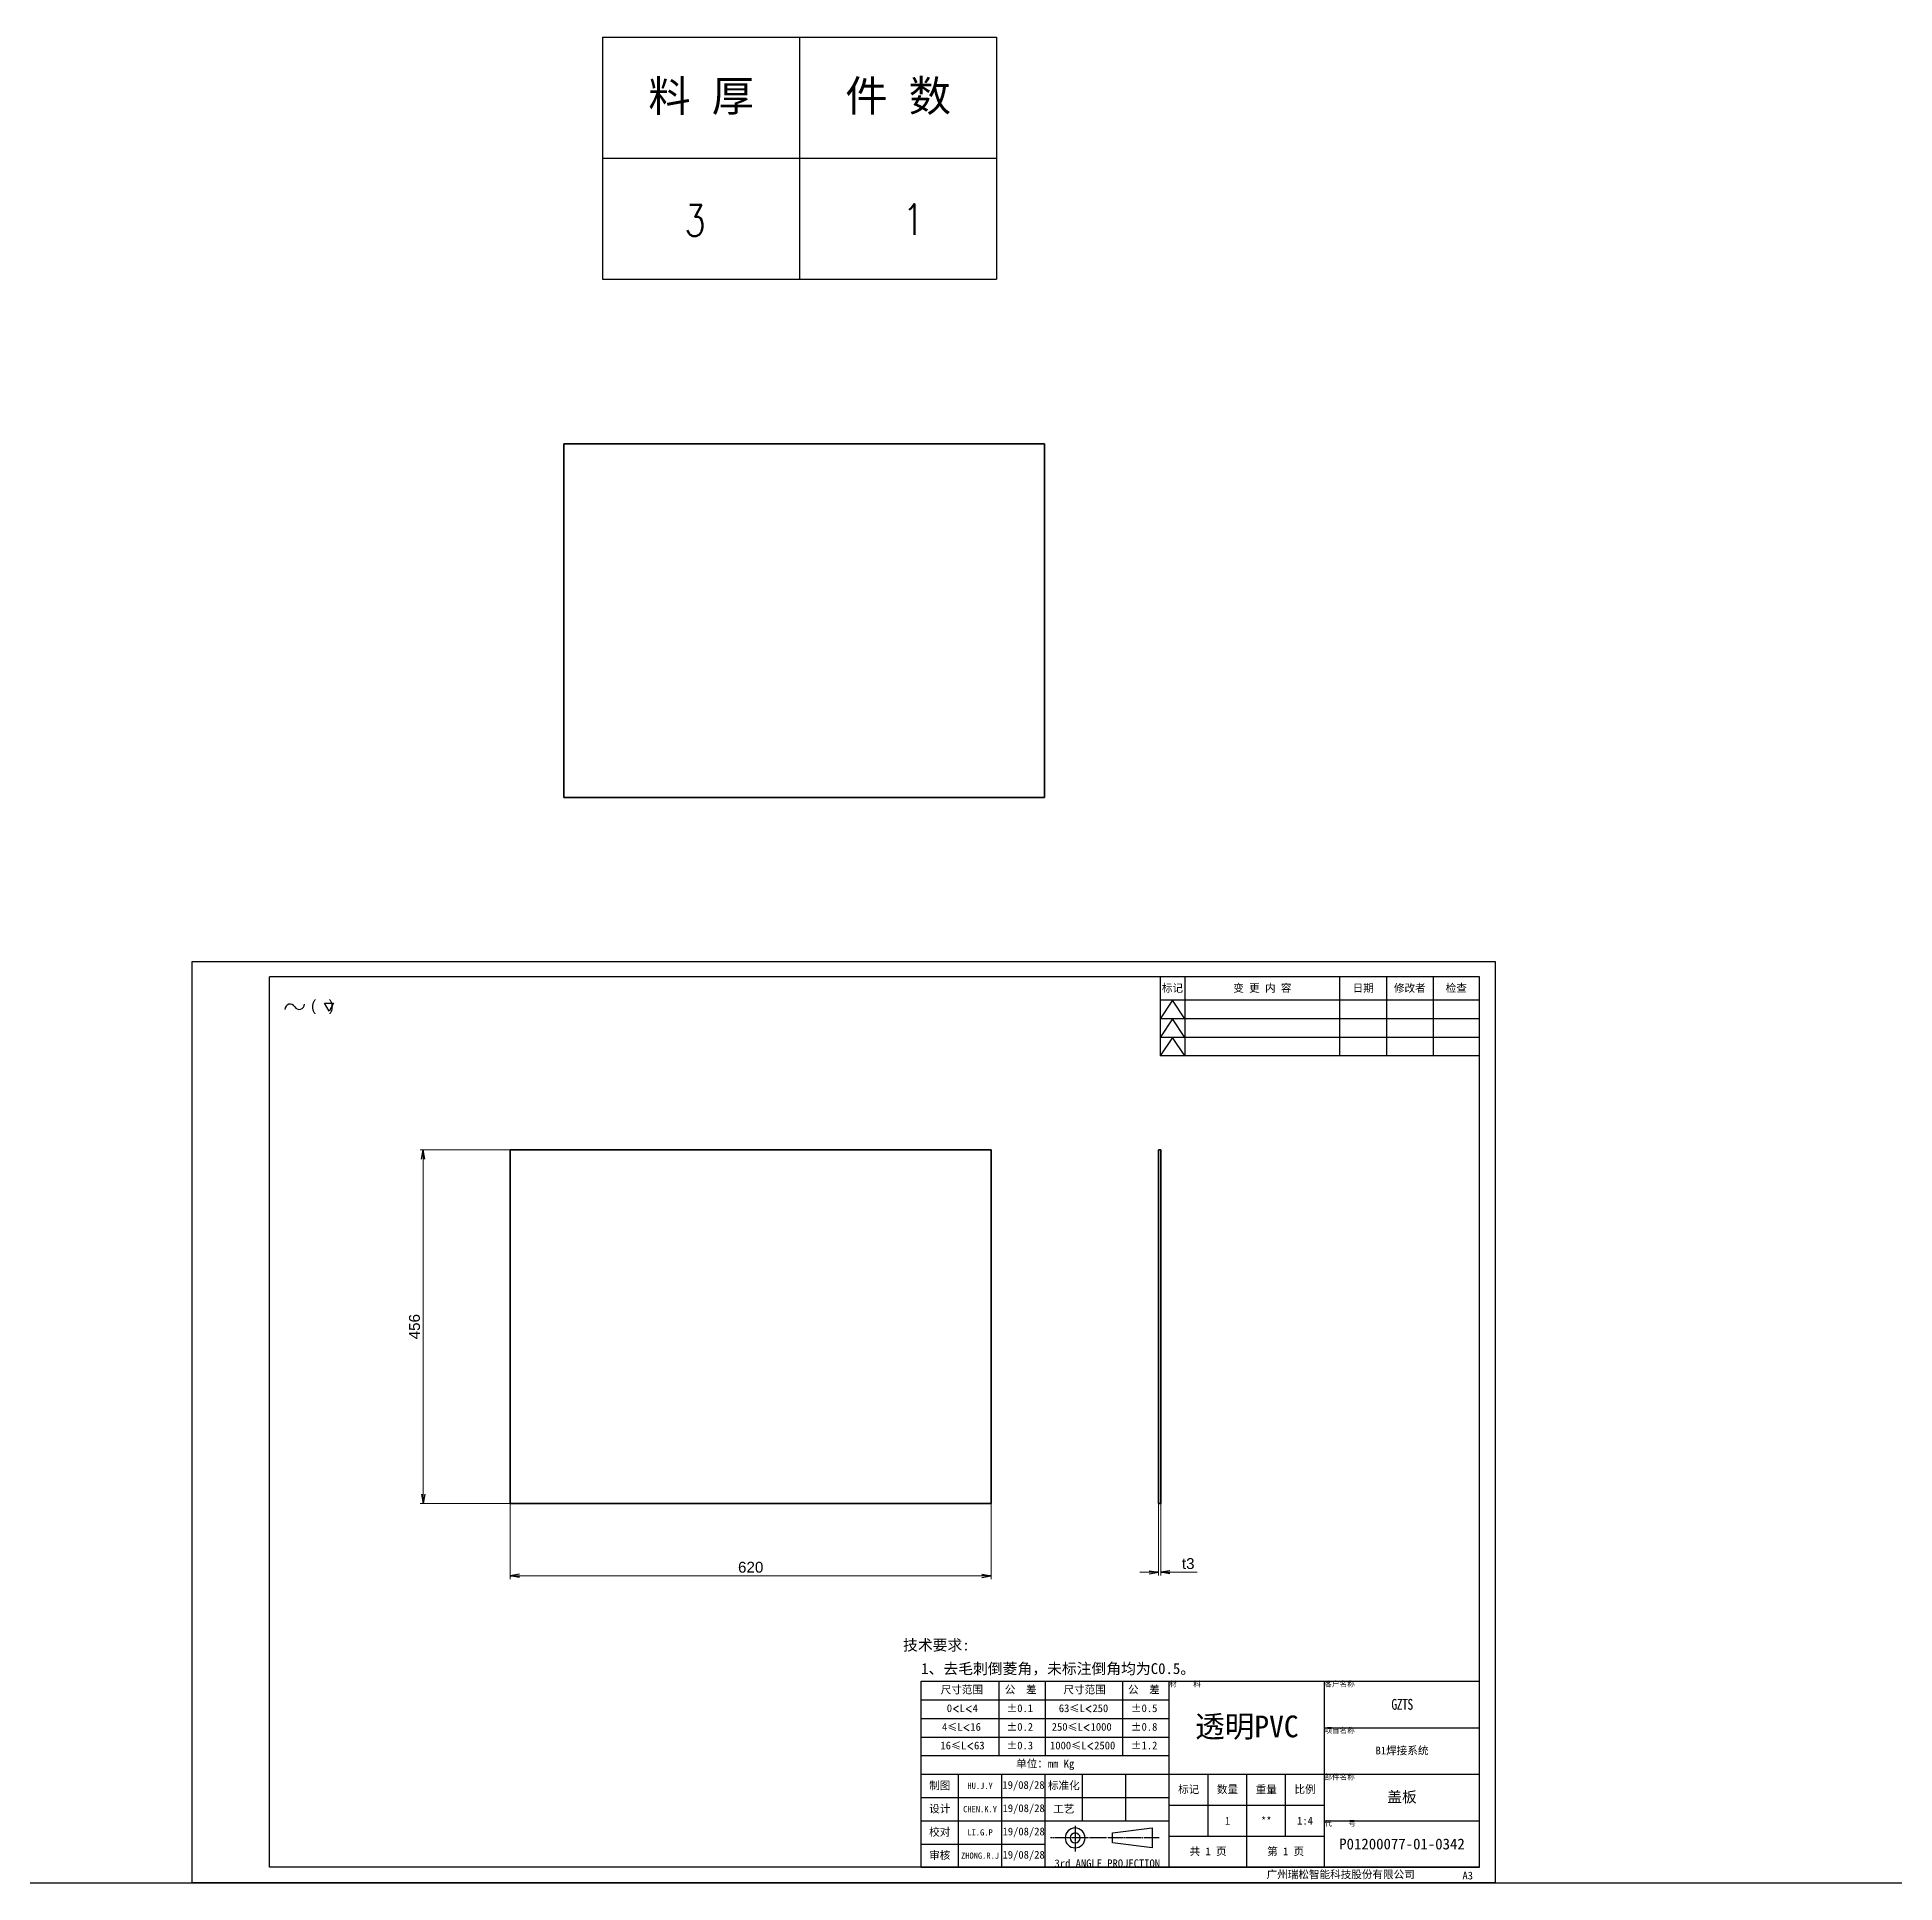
# Model space of a CAD drawing. Header units: millimetres. Extents: x -1727 to 307751, y -105919 to 6637.
# Drawn here: x 9318 to 11713, y -21091 to -18711 of the extents above; entities that cross this region are included whole.
import ezdxf
from ezdxf.enums import TextEntityAlignment as Align

# ---------------------------------------------------------------- set-up
doc = ezdxf.new("R2010")
doc.units = ezdxf.units.MM
doc.linetypes.add('CENTER-HOKUTO', pattern=[23, 20, -1, 1, -1])
doc.layers.add('A3', color=7, linetype='Continuous', plot=False)
for name, color, linetype in [('AM_VIS', 7, 'Continuous'), ('TITLE_FRAME', 7, 'Continuous'), ('WORD_DIM', 253, 'Continuous')]:
    doc.layers.add(name, color=color, linetype=linetype)
doc.layers.add('SOLID LINE', color=7, linetype='Continuous', lineweight=30)
doc.styles.add('DIM', font='txt.shx', dxfattribs={"width": 0.8, "bigfont": 'bigfont.shx'})
doc.styles.get("Standard").update_dxf_attribs({"font": 'arial.ttf'})
doc.dimstyles.new('STANDARD 1-4', dxfattribs={"dimscale": 4, "dimtxt": 3.5, "dimasz": 3, "dimexe": 1, "dimexo": 0, "dimgap": 1, "dimtad": 3, "dimdsep": 46, "dimtxsty": 'Standard', "dimblk1": 'OPEN', "dimblk2": 'OPEN', "dimsah": 1, "dimcen": 0, "dimclrd": 256, "dimclre": 256, "dimclrt": 3, "dimazin": 2, "dimtfac": 1, "dimtmove": 0, "dimatfit": 3, "dimldrblk": 'OPEN', "dimfxl": 0, "dimtolj": 1, "dimtzin": 0, "dimlwd": 13, "dimlwe": 13, "dimarcsym": 0})

# ---------------------------------------------------------------- blocks, each defined once
blk = doc.blocks.new('_OPEN')
at = {"color": 0}
for p, q in [((-1, 0.17), (0, 0)), ((-1, -0.17), (0, 0)), ((0, 0), (-1, 0))]:
    blk.add_line(p, q, dxfattribs=at)
blk = doc.blocks.new('*D672')
at = {"layer": 'DEFPOINTS', "color": 0, "linetype": 'Continuous', "ltscale": 5, "transparency": 16777216}
for p in [(9816.1, -20145.6), (10027.3, -20145.6), (9942.8, -20601.6)]:
    blk.add_point(p, dxfattribs=at)
at = {"layer": 'WORD_DIM', "linetype": 'Continuous', "lineweight": 13, "ltscale": 5, "transparency": 16777216}
for p, q in [((10027.3, -20145.6), (9812.1, -20145.6)), ((9816.1, -20589.6), (9816.1, -20157.6)), ((9942.8, -20601.6), (9812.1, -20601.6))]:
    blk.add_line(p, q, dxfattribs=at)
at = {"layer": 'WORD_DIM', "linetype": 'Continuous', "lineweight": 13, "ltscale": 5, "transparency": 16777216, "xscale": 12, "yscale": 12, "zscale": 12}
for p, rotation in [((9816.1, -20145.6), 90), ((9816.1, -20601.6), 270)]:
    blk.add_blockref('_OPEN', p, dxfattribs=dict(at, rotation=rotation))
at = {"layer": 'WORD_DIM', "color": 3, "linetype": 'Continuous', "ltscale": 5, "transparency": 16777216, "insert": (9804.9, -20373.6), "char_height": 14, "attachment_point": 5, "rotation": 90}
blk.add_mtext('\\A1;456', dxfattribs=at)
blk = doc.blocks.new('*D673')
at = {"layer": 'DEFPOINTS', "color": 0, "linetype": 'Continuous', "ltscale": 5, "transparency": 16777216}
for p in [(9928.3, -20591.6), (10548.3, -20601.6), (10548.3, -20694.9)]:
    blk.add_point(p, dxfattribs=at)
at = {"layer": 'WORD_DIM', "linetype": 'Continuous', "lineweight": 13, "ltscale": 5, "transparency": 16777216}
for p, q in [((9928.3, -20591.6), (9928.3, -20698.9)), ((10548.3, -20601.6), (10548.3, -20698.9)), ((9940.3, -20694.9), (10536.3, -20694.9))]:
    blk.add_line(p, q, dxfattribs=at)
at = {"layer": 'WORD_DIM', "linetype": 'Continuous', "lineweight": 13, "ltscale": 5, "transparency": 16777216, "xscale": 12, "yscale": 12, "zscale": 12, "rotation": 180}
blk.add_blockref('_OPEN', (9928.3, -20694.9), dxfattribs=at)
at = {"layer": 'WORD_DIM', "linetype": 'Continuous', "lineweight": 13, "ltscale": 5, "transparency": 16777216, "xscale": 12, "yscale": 12, "zscale": 12}
blk.add_blockref('_OPEN', (10548.3, -20694.9), dxfattribs=at)
at = {"layer": 'WORD_DIM', "color": 3, "linetype": 'Continuous', "ltscale": 5, "transparency": 16777216, "insert": (10238.3, -20683.8), "char_height": 14, "attachment_point": 5}
blk.add_mtext('\\A1;620', dxfattribs=at)
blk = doc.blocks.new('*D674')
at = {"layer": 'DEFPOINTS', "color": 0, "linetype": 'Continuous', "ltscale": 5, "transparency": 16777216}
for p in [(10763.9, -20601.6), (10766.9, -20601.6), (10766.9, -20690.3)]:
    blk.add_point(p, dxfattribs=at)
at = {"layer": 'WORD_DIM', "linetype": 'Continuous', "lineweight": 13, "ltscale": 5, "transparency": 16777216}
for p, q in [((10763.9, -20601.6), (10763.9, -20694.3)), ((10766.9, -20601.6), (10766.9, -20694.3)), ((10751.9, -20690.3), (10739.9, -20690.3)), ((10778.9, -20690.3), (10814, -20690.3))]:
    blk.add_line(p, q, dxfattribs=at)
at = {"layer": 'WORD_DIM', "linetype": 'Continuous', "lineweight": 13, "ltscale": 5, "transparency": 16777216, "xscale": 12, "yscale": 12, "zscale": 12}
blk.add_blockref('_OPEN', (10763.9, -20690.3), dxfattribs=at)
at = {"layer": 'WORD_DIM', "linetype": 'Continuous', "lineweight": 13, "ltscale": 5, "transparency": 16777216, "xscale": 12, "yscale": 12, "zscale": 12, "rotation": 180}
blk.add_blockref('_OPEN', (10766.9, -20690.3), dxfattribs=at)
at = {"layer": 'WORD_DIM', "color": 3, "linetype": 'Continuous', "ltscale": 5, "transparency": 16777216, "insert": (10802.4, -20679.1), "char_height": 14, "attachment_point": 5}
blk.add_mtext('\\A1;t3', dxfattribs=at)
blk = doc.blocks.new('shiage0')
at = {"layer": 'WORD_DIM', "color": 3, "linetype": 'Continuous'}
for centre, start, end in [((1.69, 0), 30, 180), ((4.61, 1.69), 210, 0)]:
    blk.add_arc(centre, 1.69, start, end, dxfattribs=at)
blk = doc.blocks.new('12')
at = {"layer": 'TITLE_FRAME', "color": 3, "linetype": 'Continuous'}
blk.add_lwpolyline([(20.46, 3.03), (19.01, 5.53), (21.9, 5.53)], close=True, dxfattribs=at)
blk.add_blockref('shiage0', (6.23, 3.56), dxfattribs=at)
blk.add_text('(   )', height=3.5, dxfattribs=at).set_placement((14.64, 3.08))
blk = doc.blocks.new('*T16')
at = {"color": 0, "linetype": 'ByBlock', "lineweight": -2, "transparency": 16777216}
for p, q in [((0, 0), (127, 0)), ((0, 0), (0, -78)), ((63.5, 0), (63.5, -78)), ((127, 0), (127, -78)), ((0, -39), (127, -39)), ((0, -78), (127, -78))]:
    blk.add_line(p, q, dxfattribs=at)
at = {"color": 0, "transparency": 16777216, "char_height": 10, "width": 60.5, "attachment_point": 5}
for s, insert in [('{\\fSimSun|b0|i0|c134|p2;料 厚}', (31.75, -19.5)), ('{\\fSimSun|b0|i0|c134|p2;件 数}', (95.25, -19.5))]:
    blk.add_mtext(s, dxfattribs=dict(at, insert=insert))
blk = doc.blocks.new('拆图参数')
blk.add_blockref('*T16', (-63.5, 78))
at = {"style": 'DIM', "width": 0.8}
blk.add_attdef('1', text='', height=10, dxfattribs=at).set_placement((36.65, 19.27), align=Align.MIDDLE_CENTER)
blk.add_attdef('6', text='', height=10, dxfattribs=at).set_placement((-37.13, 18.91), align=Align.MIDDLE_LEFT)

msp = doc.modelspace()

# ---------------------------------------------------------------- linework, layer by layer
at = {"color": 7, "lineweight": 35}
for p, q in [((9997.30072, -19235.32543), (10617.30072, -19235.32543)), ((9997.30072, -19691.32543), (9997.30072, -19235.32543)), ((10617.30072, -19235.32543), (10617.30072, -19691.32543)), ((10617.30072, -19691.32543), (9997.30072, -19691.32543)), ((9928.29655, -20145.56353), (10548.29655, -20145.56353)), ((9928.29655, -20601.56353), (9928.29655, -20145.56353)), ((10548.29655, -20145.56353), (10548.29655, -20601.56353)), ((10763.90592, -20145.56353), (10763.90592, -20601.56353)), ((10766.90592, -20145.56353), (10766.90592, -20601.56353)), ((10548.29655, -20601.56353), (9928.29655, -20601.56353))]:
    msp.add_line(p, q, dxfattribs=at)
at = {"color": 7, "lineweight": 35, "ltscale": 0.075}
for p, q in [((10763.90592, -20145.56353), (10766.90592, -20145.56353)), ((10763.90592, -20601.56353), (10766.90592, -20601.56353))]:
    msp.add_line(p, q, dxfattribs=at)
msp.add_line((-591.11251, -21090.61879), (40486.51144, -21090.61879))
at = {"layer": 'A3', "linetype": 'Continuous'}
msp.add_lwpolyline([(9518.02859, -19902.619), (11198.02859, -19902.619), (11198.02859, -21090.619), (9518.02859, -21090.619)], close=True, dxfattribs=at)
at = {"layer": 'AM_VIS', "linetype": 'Continuous'}
for p, q in [((11178.02859, -19922.619), (9618.02859, -19922.619)), ((9618.02859, -21070.619), (9618.02859, -19922.619)), ((11178.02859, -21070.619), (11178.02859, -19922.619)), ((11178.02859, -21070.619), (9618.02859, -21070.619))]:
    msp.add_line(p, q, dxfattribs=at)
at = {"layer": 'TITLE_FRAME', "linetype": 'Continuous'}
for p, q in [((10766.02859, -19922.619), (10766.02859, -20024.619)), ((10798.02859, -19922.619), (10798.02859, -20024.619)), ((10998.02859, -20024.619), (10998.02859, -19922.619)), ((11058.02859, -19922.619), (11058.02859, -20024.619)), ((11118.02859, -19922.619), (11118.02859, -20024.619)), ((11178.02859, -20024.619), (11178.02859, -19922.619)), ((11178.02859, -19952.619), (10766.02859, -19952.619)), ((10782.02859, -19952.619), (10766.02859, -19976.619)), ((10798.02859, -19976.619), (10782.02859, -19952.619)), ((11178.02859, -19976.619), (10766.02859, -19976.619)), ((10782.02859, -19976.619), (10766.02859, -20000.619)), ((10798.02859, -20000.619), (10782.02859, -19976.619)), ((11178.02859, -20000.619), (10766.02859, -20000.619)), ((10782.02859, -20000.619), (10766.02859, -20024.619)), ((10798.02859, -20024.619), (10782.02859, -20000.619)), ((11178.02859, -20024.619), (10766.02859, -20024.619)), ((10458.02859, -20830.619), (11178.02859, -20830.619)), ((10458.02859, -21070.619), (10458.02859, -20830.619)), ((10558.02859, -20830.619), (10558.02859, -20926.619)), ((10618.02859, -20830.619), (10618.02859, -20926.619)), ((10718.02859, -20926.619), (10718.02859, -20830.619)), ((10778.02859, -21070.619), (10778.02859, -20830.619)), ((10978.02859, -21070.619), (10978.02859, -20830.619)), ((11178.02859, -21070.619), (11178.02859, -20830.619)), ((10458.02859, -20854.619), (10778.02859, -20854.619)), ((10458.02859, -20878.619), (10778.02859, -20878.619)), ((10458.02859, -20902.619), (10778.02859, -20902.619)), ((10978.02859, -20890.619), (11178.02859, -20890.619)), ((10458.02859, -20926.619), (10778.02859, -20926.619)), ((10458.02859, -20950.619), (11178.02859, -20950.619)), ((10506.02859, -21070.619), (10506.02859, -20950.619)), ((10562.02859, -21070.619), (10562.02859, -20950.619)), ((10618.02859, -21070.619), (10618.02859, -20950.619)), ((10666.02859, -21010.619), (10666.02859, -20950.619)), ((10722.02859, -21010.619), (10722.02859, -20950.619)), ((10828.02859, -21030.619), (10828.02859, -20950.619)), ((10878.02859, -21070.619), (10878.02859, -20950.619)), ((10928.02859, -21030.619), (10928.02859, -20950.619)), ((10458.02859, -20980.619), (10778.02859, -20980.619)), ((10778.02859, -20990.619), (10978.02859, -20990.619)), ((10458.02859, -21010.619), (10778.02859, -21010.619)), ((10978.02859, -21010.619), (11178.02859, -21010.619)), ((10458.02859, -21040.619), (10618.02859, -21040.619)), ((10778.02859, -21030.619), (10978.02859, -21030.619)), ((10458.02859, -21070.619), (11178.02859, -21070.619)), ((10458.02859, -21070.619), (11178.02859, -21070.619))]:
    msp.add_line(p, q, dxfattribs=at)
at = {"layer": 'TITLE_FRAME', "color": 2, "linetype": 'CENTER-HOKUTO'}
for p, q in [((10656.56653, -21016.94532), (10656.56653, -21050.02052)), ((10764.98893, -21032.68932), (10624.95693, -21032.68932))]:
    msp.add_line(p, q, dxfattribs=at)
at = {"layer": 'TITLE_FRAME', "color": 3, "linetype": 'Continuous'}
for p, q in [((10704.56653, -21026.28932), (10755.76653, -21019.88932)), ((10704.56653, -21039.08932), (10704.56653, -21026.28932)), ((10755.76653, -21019.88932), (10755.76653, -21045.48932)), ((10755.76653, -21045.48932), (10704.56653, -21039.08932))]:
    msp.add_line(p, q, dxfattribs=at)
for radius in [12.8, 6.4]:
    msp.add_arc((10656.56653, -21032.68932), radius, 0, 359.98938268, dxfattribs=at)

# ---------------------------------------------------------------- block references
at = {"xscale": 4, "yscale": 4, "zscale": 4}
msp.add_blockref('拆图参数', (10301.43459, -19023.13592), dxfattribs=at).add_auto_attribs({'1': '1', '6': '3'})
at = {"layer": 'WORD_DIM', "color": 4, "linetype": 'Continuous', "ltscale": 5, "xscale": 4, "yscale": 4, "zscale": 4}
msp.add_blockref('12', (9612.92029, -19978.7723), dxfattribs=at)

# ---------------------------------------------------------------- texts
at = {"layer": 'SOLID LINE', "ltscale": 0.5}
for s, insert, char_height, width, attachment_point in [('\\pt60;{\\fSimHei|b0|i0|c134|p2;\\C3;标记}', (10782.02859, -19937.619), 10, 32, 5), ('\\pt60;{\\fSimHei|b0|i0|c134|p2;\\C3;变 更 内 容}', (10898.02859, -19937.619), 10, 200, 5), ('\\pt60;{\\fSimHei|b0|i0|c134|p2;\\C3;日期}', (11028.02859, -19937.619), 10, 60, 5), ('\\pt60;{\\fSimHei|b0|i0|c134|p2;\\C3;修改者}', (11088.02859, -19937.619), 10, 60, 5), ('\\pt60;{\\fSimHei|b0|i0|c134|p2;\\C3;检查}', (11148.02859, -19937.619), 10, 60, 5), ('\\pt84;{\\fSimHei|b0|i0|c134|p2;\\C3;技术要求:}', (10434.7344, -20777.10273), 14, 120.242104, 1), ('\\pt84;{\\fSimHei|b0|i0|c134|p2;\\C3;\\P1、去毛刺倒菱角，未标注倒角均为C0.5。}', (10458.1317, -20784.06756), 14, 446.3637409, 1), ('\\pt60;{\\fSimHei|b0|i0|c134|p2;\\C3;尺寸范围}', (10483.30844, -20836.50325), 10, 181.2060754, 1), ('\\pt60;{\\fSimHei|b0|i0|c134|p2;\\C3;公  差}', (10565.92341, -20836.50325), 10, 181.2060754, 1), ('\\pt60;{\\fSimHei|b0|i0|c134|p2;\\C3;尺寸范围}', (10641.49825, -20836.50325), 10, 181.2060754, 1), ('\\pt60;{\\fSimHei|b0|i0|c134|p2;\\C3;公  差}', (10724.85284, -20836.50325), 10, 181.2060754, 1), ('{\\fSimHei|b0|i0|c134|p2;\\C3;材    料}', (10778.02859, -20830.619), 7, 200, 1), ('\\pt42;{\\fSimHei|b0|i0|c134|p2;\\C3;客户名称}', (10978.02859, -20830.619), 7, 200, 1), ('\\pt60;{\\fSimHei|b0|i0|c134|p2;\\C3;0\\Fromans,bigfont|c134;\\H0.9583x;<\\fSimHei|b0|i0|c134|p2;\\H1.044x;L\\Fromans,bigfont|c134;\\H0.9583x;<\\fSimHei|b0|i0|c134|p2;\\H1.044x;4}', (10491.15072, -20860.50325), 10, 181.2060754, 1), ('\\pt60;{\\fSimHei|b0|i0|c134|p2;\\C3;%%P0.1}', (10568.35796, -20860.50325), 10, 181.2060754, 1), ('\\pt60;{\\fSimHei|b0|i0|c134|p2;\\C3;63\\H0.9583x;≤\\H1.044x;L\\Fromans,bigfont|c134;\\H0.9579x;<\\fSimHei|b0|i0|c134|p2;\\H1.044x;250}', (10635.56332, -20860.50325), 10, 181.2060754, 1), ('\\pt60;{\\fSimHei|b0|i0|c134|p2;\\C3;%%P0.5}', (10728.63926, -20860.50325), 10, 181.2060754, 1), ('{\\fSimHei|b0|i0|c134|p2;\\W0.8;\\T0.9;\\C3;GZTS}', (11078.02859, -20860.619), 14, 200, 5), ('\\pt60;{\\fSimHei|b0|i0|c134|p2;\\C3;4\\H0.9583x;≤\\H1.043x;L\\Fromans,bigfont|c134;\\H0.9588x;<\\fSimHei|b0|i0|c134|p2;\\H1.043x;16}', (10485.01465, -20884.50325), 10, 181.2060754, 1), ('\\pt60;{\\fSimHei|b0|i0|c134|p2;\\C3;%%P0.2}', (10568.35796, -20884.50325), 10, 181.2060754, 1), ('\\pt60;{\\fSimHei|b0|i0|c134|p2;\\C3;250\\H0.9583x;≤\\H1.044x;L\\Fromans,bigfont|c134;\\H0.9579x;<\\fSimHei|b0|i0|c134|p2;\\H1.044x;1000}', (10626.43276, -20884.50325), 10, 181.2060754, 1), ('\\pt60;{\\fSimHei|b0|i0|c134|p2;\\C3;%%P0.8}', (10728.63926, -20884.50325), 10, 181.2060754, 1), ('\\pt210;{\\fSimHei|b0|i0|c134|p2;\\C3;透明PVC}', (10878.02859, -20890.619), 28, 200, 5), ('\\pt60;{\\fSimHei|b0|i0|c134|p2;\\C3;16\\H0.9583x;≤\\H1.044x;L\\Fromans,bigfont|c134;\\H0.9579x;<\\fSimHei|b0|i0|c134|p2;\\H1.044x;63}', (10482.95446, -20908.50325), 10, 181.2060754, 1), ('\\pt60;{\\fSimHei|b0|i0|c134|p2;\\C3;%%P0.3}', (10568.35796, -20908.50325), 10, 181.2060754, 1), ('\\pt60;{\\fSimHei|b0|i0|c134|p2;\\C3;%%P1.2}', (10728.63926, -20908.50325), 10, 181.2060754, 1), ('\\pt42;{\\fSimHei|b0|i0|c134|p2;\\C3;项目名称}', (10978.02859, -20890.619), 7, 200, 1), ('\\pt60;{\\fSimHei|b0|i0|c134|p2;\\C3;单位：mm Kg}', (10618.02859, -20938.619), 10, 320, 5), ('{\\fSimHei|b0|i0|c134|p2;\\C3;B1焊接系统}', (11078.02859, -20920.619), 10, 200, 5), ('\\pt42;{\\fSimHei|b0|i0|c134|p2;\\C3;部件名称}', (10978.02859, -20950.619), 7, 200, 1), ('\\pt60;{\\fSimHei|b0|i0|c134|p2;\\C3;制图}', (10482.02859, -20965.619), 10, 48, 5), ('\\pt288;{\\fSimHei|b0|i0|c134|p2;\\H0.8x;\\C3;HU.J.Y}', (10534.02859, -20965.619), 10, 56, 5), ('\\pt480;{\\fSimHei|b0|i0|c134|p2;\\C3;19/08/28}', (10590.02859, -20965.619), 10, 56, 5), ('\\pt60;{\\fSimHei|b0|i0|c134|p2;\\C3;标准化}', (10642.02859, -20965.619), 10, 48, 5), ('\\pt60;{\\fSimHei|b0|i0|c134|p2;\\C3;标记}', (10803.02859, -20970.619), 10, 50, 5), ('\\pt60;{\\fSimHei|b0|i0|c134|p2;\\C3;数量}', (10853.02859, -20970.619), 10, 50, 5), ('\\pt60;{\\fSimHei|b0|i0|c134|p2;\\C3;重量}', (10903.02859, -20970.619), 10, 50, 5), ('\\pt60;{\\fSimHei|b0|i0|c134|p2;\\C3;比例}', (10953.02859, -20970.619), 10, 50, 5), ('{\\fSimHei|b0|i0|c134|p2;\\C3;盖板}', (11078.02859, -20980.619), 14, 200, 5), ('\\pt60;{\\fSimHei|b0|i0|c134|p2;\\C3;设计}', (10482.02859, -20995.619), 10, 48, 5), ('\\pt2304;{\\fSimHei|b0|i0|c134|p2;\\H0.8x;\\C3;CHEN.K.Y}', (10534.02859, -20995.619), 10, 56, 5), ('\\pt480;{\\fSimHei|b0|i0|c134|p2;\\C3;19/08/28}', (10590.23113, -20995.619), 10, 55.5949143, 5), ('\\pt60;{\\fSimHei|b0|i0|c134|p2;\\C3;工艺}', (10642.02859, -20995.619), 10, 48, 5), ('\\pt60;{\\fSimHei|b0|i0|c134|p2;\\C3;**}', (10903.02859, -21010.619), 10, 50, 5), ('\\pt60;{\\fSimHei|b0|i0|c134|p2;\\C3;校对}', (10482.02859, -21025.619), 10, 48, 5), ('\\pt288;{\\fSimHei|b0|i0|c134|p2;\\H0.8x;\\C3;LI.G.P}', (10534.02859, -21025.619), 10, 56, 5), ('\\pt480;{\\fSimHei|b0|i0|c134|p2;\\C3;19/08/28}', (10590.23113, -21025.619), 10, 55.5949143, 5), ('\\pt60;{\\fSimHei|b0|i0|c134|p2;\\C3;1}', (10853.02859, -21010.619), 10, 50, 5), ('\\pt60;{\\fSimHei|b0|i0|c134|p2;\\C3;1:4}', (10953.02859, -21010.619), 10, 50, 5), ('\\pt42;{\\fSimHei|b0|i0|c134|p2;\\C3;代    号}', (10978.02859, -21010.619), 7, 200, 1), ('\\pt60;{\\fSimHei|b0|i0|c134|p2;\\C3;审核}', (10482.02859, -21055.619), 10, 48, 5), ('\\pt288;{\\fSimHei|b0|i0|c134|p2;\\H0.8x;\\C3;ZHONG.R.J}', (10534.02859, -21055.619), 10, 56, 5), ('\\pt480;{\\fSimHei|b0|i0|c134|p2;\\C3;19/08/28}', (10590.23113, -21055.619), 10, 55.5949143, 5), ('\\pt60;{\\fSimHei|b0|i0|c134|p2;\\C3;共 1 页}', (10828.02859, -21050.619), 10, 100, 5), ('\\pt60;{\\fSimHei|b0|i0|c134|p2;\\C3;第 1 页}', (10928.02859, -21050.619), 10, 100, 5), ('{\\fSimHei|b0|i0|c134|p2;\\C3;P01200077-01-0342}', (11078.02859, -21040.619), 14, 200, 5), ('{\\fSimHei|b0|i0|c134|p2;\\C3;3rd ANGLE PROJECTION}', (10698.02859, -21070.619), 10, 160, 8), ('\\pt60;{\\fSimHei|b0|i0|c134|p2;\\C3;广州瑞松智能科技股份有限公司}', (10903.50305, -21074.76091), 10, 314.2472326, 1), ('\\pt60;{\\fSimHei|b0|i0|c134|p2;\\C3;A3}', (11155.98407, -21076.20862), 10, 314.2472326, 1)]:
    msp.add_mtext(s, dxfattribs=dict(at, insert=insert, char_height=char_height, width=width, attachment_point=attachment_point))
at = {"layer": 'SOLID LINE', "ltscale": 0.5, "insert": (10624.23796, -20908.50325), "char_height": 10, "width": 181.2060754, "attachment_point": 1, "line_spacing_factor": 0.72}
msp.add_mtext('\\pt60;{\\fSimHei|b0|i0|c134|p2;\\C3;1000\\H0.9583x;≤\\H1.044x;L\\Fromans,bigfont|c134;\\H0.9579x;<\\fSimHei|b0|i0|c134|p2;\\H1.044x;2500}', dxfattribs=at)

# ---------------------------------------------------------------- dimensions: what is measured, and where the dimension line sits
at = {"layer": 'WORD_DIM', "color": 3, "linetype": 'Continuous', "ltscale": 5}
dim = msp.add_linear_dim(base=(9816.07974, -20145.56353), p1=(9942.78061, -20601.56353), p2=(10027.3383, -20145.56353), angle=90, dimstyle='STANDARD 1-4', override={"dimtoh": 1, "dimtofl": 0}, dxfattribs=at)
dim.commit()
dim.dimension.update_dxf_attribs({"geometry": '*D672', "text_midpoint": (9804.93172, -20373.56353)})
dim = msp.add_linear_dim(base=(10548.29655, -20694.93595), p1=(9928.29655, -20591.56353), p2=(10548.29655, -20601.56353), dimstyle='STANDARD 1-4', override={"dimtoh": 1, "dimtofl": 0}, dxfattribs=at)
dim.commit()
dim.dimension.update_dxf_attribs({"geometry": '*D673', "text_midpoint": (10238.29655, -20683.78793)})
dim = msp.add_linear_dim(base=(10766.90592, -20690.26397), p1=(10763.90592, -20601.56353), p2=(10766.90592, -20601.56353), text='t<>', dimstyle='STANDARD 1-4', override={"dimtoh": 1, "dimtofl": 0}, dxfattribs=at)
dim.commit()
dim.dimension.update_dxf_attribs({"geometry": '*D674', "text_midpoint": (10802.44548, -20679.11117)})

doc.saveas('drawing.dxf')
